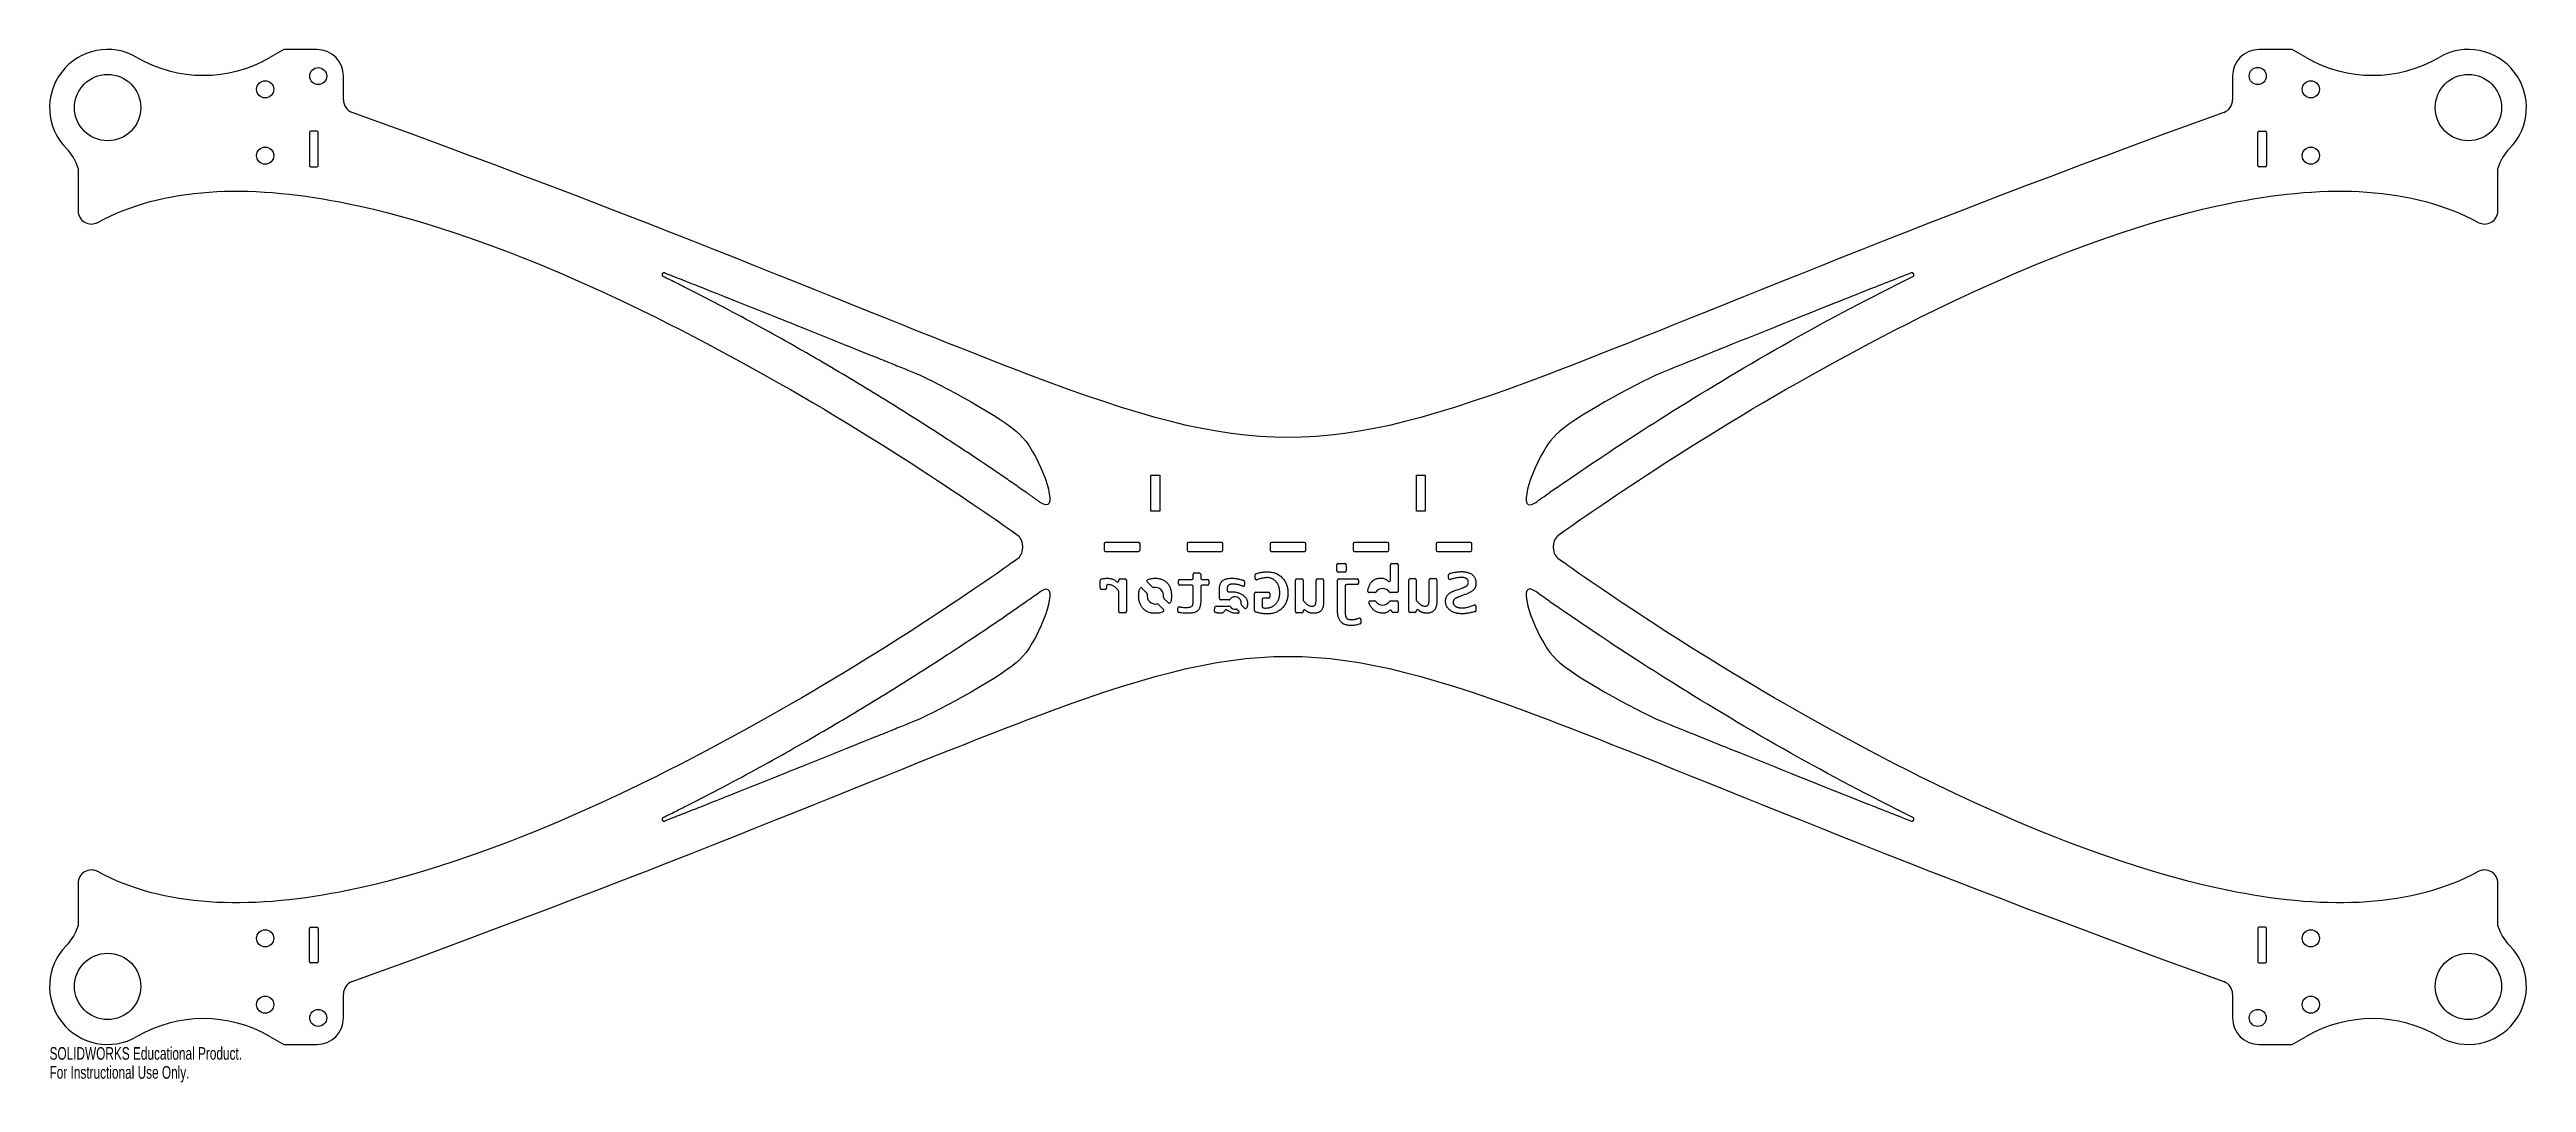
# Model space of a CAD drawing. Header units: inches. Extents: x -17 to 20.3, y -8.1 to 7.5.
import ezdxf

# ---------------------------------------------------------------- set-up
doc = ezdxf.new("R2010")
doc.units = ezdxf.units.IN
doc.header["$MEASUREMENT"] = 0
doc.styles.add('SLDTEXTSTYLE0', font='TXT', dxfattribs={"width": 0.7})

msp = doc.modelspace()

# ---------------------------------------------------------------- linework, layer by layer
at = {"color": 7, "linetype": 'Continuous', "lineweight": 25}
for p, q in [((-13.491, 7.5), (-13.701, 7.379)), ((-12.991, 7.5), (-13.491, 7.5)), ((16.776, 7.5), (16.276, 7.5)), ((16.986, 7.379), (16.776, 7.5)), ((-12.591, 6.74), (-12.591, 7.1)), ((15.876, 7.1), (15.876, 6.74)), ((-13.103, 6.25), (-13.103, 5.75)), ((-12.991, 6.27), (-13.083, 6.27)), ((-12.971, 5.75), (-12.971, 6.25)), ((16.256, 5.75), (16.256, 6.25)), ((16.276, 6.27), (16.368, 6.27)), ((16.388, 6.25), (16.388, 5.75)), ((-16.591, 5.71), (-16.591, 5.069)), ((-13.083, 5.73), (-12.991, 5.73)), ((16.368, 5.73), (16.276, 5.73)), ((19.876, 5.069), (19.876, 5.71)), ((-12.645, 5.202), (-12.536, 5.18)), ((15.821, 5.18), (15.93, 5.202)), ((-2.303, 2.612), (-2.412, 2.654)), ((5.697, 2.654), (5.588, 2.612)), ((-2.412, 1.709), (-2.303, 1.589)), ((5.588, 1.589), (5.697, 1.709)), ((-2.303, 0.822), (-2.412, 0.898)), ((-0.423, 0.542), (-0.423, 1.083)), ((-0.423, 1.083), (-0.291, 1.083)), ((-0.291, 1.083), (-0.291, 0.542)), ((3.577, 1.083), (3.709, 1.083)), ((3.577, 0.542), (3.577, 1.083)), ((3.709, 1.083), (3.709, 0.542)), ((5.697, 0.898), (5.588, 0.822)), ((-0.291, 0.542), (-0.423, 0.542)), ((3.709, 0.542), (3.577, 0.542)), ((-2.357, 0.022), (-2.357, -0.022)), ((-1.127, 0.046), (-1.127, -0.046)), ((-0.607, 0.066), (-1.107, 0.066)), ((-0.587, -0.046), (-0.587, 0.046)), ((0.123, 0.046), (0.123, -0.046)), ((0.643, 0.066), (0.143, 0.066)), ((0.663, -0.046), (0.663, 0.046)), ((1.373, 0.046), (1.373, -0.046)), ((1.893, 0.066), (1.393, 0.066)), ((1.913, -0.046), (1.913, 0.046)), ((2.623, 0.046), (2.623, -0.046)), ((3.143, 0.066), (2.643, 0.066)), ((3.163, -0.046), (3.163, 0.046)), ((3.873, 0.046), (3.873, -0.046)), ((4.393, 0.066), (3.893, 0.066)), ((4.413, -0.046), (4.413, 0.046)), ((5.643, -0.022), (5.643, 0.022)), ((-1.107, -0.066), (-0.607, -0.066)), ((0.143, -0.066), (0.643, -0.066)), ((1.393, -0.066), (1.893, -0.066)), ((2.38, -0.361), (2.38, -0.269)), ((2.4, -0.249), (2.501, -0.249)), ((2.521, -0.269), (2.521, -0.361)), ((2.643, -0.066), (3.143, -0.066)), ((3.187, -0.502), (3.187, -0.268)), ((3.207, -0.248), (3.282, -0.248)), ((3.302, -0.268), (3.302, -0.667)), ((3.893, -0.066), (4.393, -0.066)), ((-1.19, -0.619), (-1.19, -0.502)), ((-1.113, -0.639), (-1.17, -0.639)), ((-1.093, -0.588), (-1.093, -0.619)), ((-0.908, -0.509), (-0.908, -0.5)), ((-0.908, -0.972), (-0.908, -0.671)), ((-0.888, -0.48), (-0.813, -0.48)), ((-0.793, -0.5), (-0.793, -0.972)), ((-0.559, -0.621), (-0.485, -0.695)), ((-0.397, -0.607), (-0.478, -0.525)), ((-0.008, -0.557), (-0.008, -0.509)), ((0.012, -0.489), (0.193, -0.489)), ((0.193, -0.577), (0.012, -0.577)), ((0.213, -0.469), (0.213, -0.412)), ((0.213, -0.816), (0.213, -0.597)), ((0.233, -0.392), (0.307, -0.392)), ((0.327, -0.412), (0.327, -0.469)), ((0.327, -0.597), (0.327, -0.805)), ((0.347, -0.489), (0.431, -0.489)), ((0.431, -0.577), (0.347, -0.577)), ((0.451, -0.509), (0.451, -0.557)), ((0.61, -0.777), (0.61, -0.643)), ((0.724, -0.642), (0.724, -0.654)), ((0.744, -0.674), (0.772, -0.674)), ((0.989, -0.524), (0.989, -0.573)), ((1.139, -0.96), (1.139, -0.703)), ((1.148, -0.475), (1.148, -0.421)), ((1.159, -0.683), (1.349, -0.683)), ((1.369, -0.703), (1.369, -0.751)), ((1.757, -0.972), (1.757, -0.5)), ((1.777, -0.48), (1.852, -0.48)), ((1.872, -0.5), (1.872, -0.798)), ((2.066, -0.798), (2.066, -0.5)), ((2.086, -0.48), (2.16, -0.48)), ((2.18, -0.5), (2.18, -0.825)), ((2.389, -0.953), (2.389, -0.498)), ((2.501, -0.381), (2.4, -0.381)), ((2.409, -0.478), (2.686, -0.478)), ((2.504, -0.586), (2.504, -0.969)), ((2.686, -0.566), (2.524, -0.566)), ((2.706, -0.498), (2.706, -0.546)), ((2.95, -0.688), (2.866, -0.688)), ((3.282, -0.688), (3.188, -0.688)), ((3.461, -0.969), (3.461, -0.497)), ((3.481, -0.477), (3.555, -0.477)), ((3.575, -0.497), (3.575, -0.796)), ((3.769, -0.795), (3.769, -0.497)), ((3.789, -0.477), (3.864, -0.477)), ((3.884, -0.497), (3.884, -0.823)), ((4.061, -0.471), (4.061, -0.42)), ((4.155, -0.658), (4.209, -0.639)), ((4.209, -0.639), (4.266, -0.619)), ((4.308, -0.718), (4.247, -0.74)), ((-2.412, -0.898), (-2.303, -0.822)), ((-0.813, -0.992), (-0.888, -0.992)), ((-0.316, -0.864), (-0.236, -0.944)), ((-0.16, -0.843), (-0.228, -0.776)), ((-0.017, -0.968), (-0.017, -0.923)), ((0.533, -0.963), (0.54, -0.908)), ((0.56, -0.891), (0.753, -0.891)), ((0.753, -0.797), (0.63, -0.797)), ((0.877, -0.942), (0.9, -0.965)), ((0.988, -0.921), (0.943, -0.876)), ((1.254, -0.791), (1.254, -0.899)), ((1.349, -0.771), (1.274, -0.771)), ((1.852, -0.992), (1.777, -0.992)), ((1.872, -0.966), (1.872, -0.972)), ((2.742, -1.092), (2.742, -1.142)), ((2.881, -0.812), (2.95, -0.812)), ((3.188, -0.812), (3.282, -0.812)), ((3.208, -0.974), (3.206, -0.967)), ((3.282, -0.989), (3.228, -0.989)), ((3.302, -0.833), (3.302, -0.969)), ((3.555, -0.989), (3.481, -0.989)), ((3.575, -0.964), (3.575, -0.969)), ((4.475, -0.894), (4.475, -0.956)), ((5.588, -0.822), (5.697, -0.898)), ((-2.303, -1.589), (-2.412, -1.709)), ((5.697, -1.709), (5.588, -1.589)), ((-2.412, -2.654), (-2.303, -2.612)), ((5.588, -2.612), (5.697, -2.654)), ((-16.591, -5.069), (-16.591, -5.71)), ((-12.536, -5.18), (-12.645, -5.202)), ((15.93, -5.202), (15.821, -5.18)), ((19.876, -5.71), (19.876, -5.069)), ((-13.103, -6.25), (-13.103, -5.75)), ((-13.083, -5.73), (-12.991, -5.73)), ((-12.971, -5.75), (-12.971, -6.25)), ((16.256, -5.75), (16.256, -6.25)), ((16.368, -5.73), (16.276, -5.73)), ((16.388, -6.25), (16.388, -5.75)), ((-12.991, -6.27), (-13.083, -6.27)), ((16.276, -6.27), (16.368, -6.27)), ((-12.591, -7.1), (-12.591, -6.74)), ((15.876, -6.74), (15.876, -7.1)), ((-13.701, -7.379), (-13.491, -7.5)), ((16.776, -7.5), (16.986, -7.379)), ((-13.491, -7.5), (-12.991, -7.5)), ((16.276, -7.5), (16.776, -7.5))]:
    msp.add_line(p, q, dxfattribs=at)
for centre, radius in [((-16.145, 6.625), 0.5), ((-12.971, 7.1), 0.128), ((16.256, 7.1), 0.129), ((19.43, 6.625), 0.5), ((-13.771, 6.9), 0.129), ((17.056, 6.9), 0.129), ((-13.771, 5.9), 0.129), ((17.056, 5.9), 0.129), ((-13.771, -5.9), 0.129), ((17.056, -5.9), 0.129), ((-16.145, -6.625), 0.5), ((19.43, -6.625), 0.5), ((-13.771, -6.9), 0.129), ((-12.971, -7.1), 0.128), ((16.256, -7.1), 0.129), ((17.056, -6.9), 0.129)]:
    msp.add_circle(centre, radius, dxfattribs=at)
for centre, radius, start, end in [((-16.145, 6.625), 0.875, 59.8391, 224.7875), ((-12.991, 7.1), 0.4, 0, 90), ((16.276, 7.1), 0.4, 90, 180), ((19.43, 6.625), 0.875, 315.2125, 120.1609), ((-14.701, 9.111), 2, 239.8391, 300), ((17.986, 9.111), 2, 240, 300.1609), ((-12.391, 6.74), 0.2, 180, 250.0621), ((15.676, 6.74), 0.2, 289.9379, 0), ((-17.263, 5.515), 0.7, 16.1553, 44.7875), ((-13.083, 6.25), 0.02, 90, 180), ((-12.991, 6.25), 0.02, 0, 90), ((16.276, 6.25), 0.02, 90, 180), ((16.368, 6.25), 0.02, 0, 90), ((20.548, 5.515), 0.7, 135.2125, 163.8447), ((-13.083, 5.75), 0.02, 180, 270), ((-12.991, 5.75), 0.02, 270, 0), ((16.276, 5.75), 0.02, 180, 270), ((16.368, 5.75), 0.02, 270, 360), ((-16.391, 5.069), 0.2, 180, 298.6607), ((19.676, 5.069), 0.2, 241.3393, 360), ((-7.76, 4.104), 0.03, 68.5623, 243.9142), ((11.045, 4.104), 0.03, 296.085, 111.438), ((-2.557, 0.022), 0.2, 0, 54.4472), ((-1.107, 0.046), 0.02, 90, 180), ((-0.607, 0.046), 0.02, 0, 90), ((0.143, 0.046), 0.02, 90, 180), ((0.643, 0.046), 0.02, 0, 90), ((1.393, 0.046), 0.02, 90, 180), ((1.893, 0.046), 0.02, 0, 90), ((2.643, 0.046), 0.02, 90, 180), ((3.143, 0.046), 0.02, 0, 90), ((3.893, 0.046), 0.02, 90, 180), ((4.393, 0.046), 0.02, 0, 90), ((5.843, 0.022), 0.2, 125.5528, 180), ((-2.557, -0.022), 0.2, 305.5528, 0), ((-1.107, -0.046), 0.02, 180, 270), ((-0.607, -0.046), 0.02, 270, 0), ((0.143, -0.046), 0.02, 180, 270), ((0.643, -0.046), 0.02, 270, 0), ((1.393, -0.046), 0.02, 180, 270), ((1.893, -0.046), 0.02, 270, 0), ((2.4, -0.269), 0.02, 90, 180), ((2.4, -0.361), 0.02, 180, 270), ((2.501, -0.269), 0.02, 0, 90), ((2.501, -0.361), 0.02, 270, 0), ((2.643, -0.046), 0.02, 180, 270), ((3.143, -0.046), 0.02, 270, 0), ((3.207, -0.268), 0.02, 90, 180), ((3.282, -0.268), 0.02, 0, 90), ((3.893, -0.046), 0.02, 180, 270), ((4.393, -0.046), 0.02, 270, 0), ((5.843, -0.022), 0.2, 180, 234.4472), ((-1.17, -0.502), 0.02, 101.1246, 180), ((-1.17, -0.619), 0.02, 180, 270), ((-1.113, -0.619), 0.02, 270, 0), ((-1.073, -0.588), 0.02, 92.9694, 180), ((-0.928, -0.509), 0.02, 223.4338, 360), ((-0.928, -0.671), 0.02, 0, 38.0944), ((-0.888, -0.5), 0.02, 90, 180), ((-0.813, -0.5), 0.02, 0, 90), ((-0.573, -0.636), 0.02, 45, 161.2174), ((-0.499, -0.709), 0.02, 349.6781, 45), ((-0.464, -0.511), 0.02, 114.0442, 225), ((-0.356, -0.735), 0.125, 169.6781, 280.3219), ((-0.382, -0.593), 0.02, 225, 280.3219), ((-0.356, -0.735), 0.125, 349.6781, 100.3219), ((0.012, -0.509), 0.02, 90, 180), ((0.012, -0.557), 0.02, 180, 270), ((0.193, -0.469), 0.02, 270, 0), ((0.193, -0.597), 0.02, 0, 90), ((0.233, -0.412), 0.02, 90, 180), ((0.307, -0.412), 0.02, 360, 90), ((0.347, -0.469), 0.02, 180, 270), ((0.347, -0.597), 0.02, 90, 180), ((0.431, -0.509), 0.02, 0, 90), ((0.431, -0.557), 0.02, 270, 360), ((0.744, -0.654), 0.02, 180, 270), ((0.969, -0.573), 0.02, 248.5334, 360), ((0.969, -0.524), 0.02, 0, 70.5689), ((1.159, -0.703), 0.02, 90, 180), ((1.168, -0.421), 0.02, 106.6158, 180), ((1.168, -0.475), 0.02, 180, 289.4126), ((1.349, -0.703), 0.02, 360, 90), ((1.777, -0.5), 0.02, 90, 180), ((1.852, -0.5), 0.02, 0, 90), ((2.086, -0.5), 0.02, 90, 180), ((2.16, -0.5), 0.02, 360, 90), ((2.409, -0.498), 0.02, 90, 180), ((2.524, -0.586), 0.02, 90, 180), ((2.686, -0.498), 0.02, 0, 90), ((2.686, -0.546), 0.02, 270, 360), ((2.866, -0.667), 0.02, 172.8396, 270), ((2.95, -0.667), 0.02, 270, 325.3219), ((3.069, -0.75), 0.125, 34.6781, 145.3219), ((3.167, -0.502), 0.02, 221.7546, 360), ((3.188, -0.667), 0.02, 214.6781, 270), ((3.282, -0.667), 0.02, 270, 0), ((3.481, -0.497), 0.02, 90, 180), ((3.555, -0.497), 0.02, 0, 90), ((3.789, -0.497), 0.02, 90, 180), ((3.864, -0.497), 0.02, 0, 90), ((4.081, -0.42), 0.02, 105.4024, 180), ((4.081, -0.471), 0.02, 180, 286.8331), ((-0.888, -0.972), 0.02, 180, 270), ((-0.813, -0.972), 0.02, 270, 0), ((-0.33, -0.878), 0.02, 45, 100.3219), ((-0.25, -0.958), 0.02, 295.5859, 45), ((-0.214, -0.761), 0.02, 169.6781, 225), ((-0.146, -0.829), 0.02, 225, 343.9098), ((0.003, -0.923), 0.02, 81.1224, 180), ((0.003, -0.968), 0.02, 180, 260.1656), ((0.552, -0.966), 0.02, 172.1318, 251.72), ((0.56, -0.911), 0.02, 90, 172.1318), ((0.63, -0.777), 0.02, 180, 270), ((0.713, -0.966), 0.02, 51.2517, 152.0126), ((0.753, -0.777), 0.02, 270, 323.991), ((0.753, -0.911), 0.02, 36.009, 90), ((0.845, -0.844), 0.0937, 351.009, 143.991), ((0.845, -0.844), 0.0938, 216.009, 278.991), ((0.863, -0.957), 0.02, 45, 98.991), ((0.886, -0.98), 0.02, 275.0135, 45), ((0.957, -0.862), 0.02, 171.009, 225), ((1.002, -0.907), 0.02, 225, 334.3497), ((1.159, -0.96), 0.02, 180, 252.5135), ((1.274, -0.791), 0.02, 90, 180), ((1.274, -0.899), 0.02, 180, 263.2349), ((1.349, -0.751), 0.02, 270, 0), ((1.777, -0.972), 0.02, 180, 270), ((1.852, -0.972), 0.02, 270, 0), ((1.892, -0.798), 0.02, 180, 219.0089), ((1.892, -0.966), 0.02, 42.6953, 180), ((2.722, -1.092), 0.02, 360, 108.3129), ((2.881, -0.833), 0.02, 90, 198.865), ((2.95, -0.833), 0.02, 34.6781, 90), ((3.069, -0.75), 0.125, 214.6781, 325.3219), ((3.188, -0.833), 0.02, 90, 145.3219), ((3.187, -0.972), 0.02, 14.6678, 135.094), ((3.228, -0.969), 0.02, 194.6678, 270), ((3.282, -0.833), 0.02, 360, 90), ((3.282, -0.969), 0.02, 270, 0), ((3.481, -0.969), 0.02, 180, 270), ((3.555, -0.969), 0.02, 270, 0), ((3.595, -0.796), 0.02, 180, 219.0089), ((3.595, -0.964), 0.02, 42.6953, 180), ((4.455, -0.894), 0.02, 0, 110.875), ((4.455, -0.956), 0.02, 285.3184, 0), ((2.722, -1.142), 0.02, 287.4184, 360), ((-7.76, -4.104), 0.03, 116.0858, 291.4377), ((11.045, -4.104), 0.03, 248.562, 63.915), ((-16.391, -5.069), 0.2, 61.3393, 180), ((19.676, -5.069), 0.2, 0, 118.6607), ((-17.263, -5.515), 0.7, 315.2125, 343.8447), ((-13.083, -5.75), 0.02, 90, 180), ((-12.991, -5.75), 0.02, 360, 90), ((16.276, -5.75), 0.02, 90, 180), ((16.368, -5.75), 0.02, 0, 90), ((20.548, -5.515), 0.7, 196.1553, 224.7875), ((-16.145, -6.625), 0.875, 135.2125, 300.1609), ((-13.083, -6.25), 0.02, 180, 270), ((-12.991, -6.25), 0.02, 270, 0), ((16.276, -6.25), 0.02, 180, 270), ((16.368, -6.25), 0.02, 270, 0), ((19.43, -6.625), 0.875, 239.8391, 44.7875), ((-12.391, -6.74), 0.2, 109.9379, 180), ((15.676, -6.74), 0.2, 0, 70.0621), ((-14.701, -9.111), 2, 60, 120.1609), ((-12.991, -7.1), 0.4, 270, 360), ((16.276, -7.1), 0.4, 180, 270), ((17.986, -9.111), 2, 59.8391, 120)]:
    msp.add_arc(centre, radius, start, end, dxfattribs=at)
for points in [[(-2.412, 2.654), (-4.531, 3.463), (-7.526, 4.763), (-12.459, 6.552)], [(15.744, 6.552), (10.811, 4.763), (7.816, 3.463), (5.697, 2.654)], [(-16.295, 4.893), (-15.305, 5.434), (-14.027, 5.469), (-12.645, 5.202)], [(15.93, 5.202), (17.312, 5.469), (18.59, 5.434), (19.58, 4.893)], [(-12.536, 5.18), (-8.331, 4.324), (-3.227, 0.747), (-2.441, 0.185)], [(5.726, 0.185), (6.512, 0.747), (11.616, 4.324), (15.821, 5.18)], [(5.588, 2.612), (2.208, 1.329), (1.077, 1.329), (-2.303, 2.612)], [(5.377, 0.673), (5.43, 0.711), (5.5, 0.761), (5.588, 0.822)], [(-2.441, -0.185), (-3.227, -0.747), (-8.331, -4.324), (-12.536, -5.18)], [(15.821, -5.18), (11.616, -4.324), (6.512, -0.747), (5.726, -0.185)], [(-1.065, -0.568), (-1.068, -0.568), (-1.071, -0.568), (-1.074, -0.568)], [(5.588, -0.822), (5.5, -0.761), (5.43, -0.711), (5.377, -0.673)], [(-2.303, -2.612), (1.077, -1.329), (2.208, -1.329), (5.588, -2.612)], [(-12.459, -6.552), (-7.526, -4.763), (-4.531, -3.463), (-2.412, -2.654)], [(5.697, -2.654), (7.816, -3.463), (10.811, -4.763), (15.744, -6.552)], [(-12.645, -5.202), (-14.027, -5.469), (-15.305, -5.434), (-16.295, -4.893)], [(19.58, -4.893), (18.59, -5.434), (17.312, -5.469), (15.93, -5.202)]]:
    msp.add_open_spline(points, degree=3, dxfattribs=at)
for points, knots in [([(-7.749, 4.132), (-7.667, 4.1), (-7.503, 4.035), (-7.149, 3.896), (-6.675, 3.707), (-6.129, 3.489), (-5.573, 3.266), (-5.055, 3.058), (-4.608, 2.877), (-4.288, 2.749), (-4.133, 2.686), (-4.06, 2.657)], [0, 0, 0, 0, 0.06622, 0.133023, 0.28719, 0.451884, 0.576527, 0.739969, 0.873319, 0.94108, 1, 1, 1, 1]), ([(11.034, 4.132), (10.789, 4.036), (10.55, 3.942), (9.548, 3.544), (8.852, 3.264), (7.914, 2.886), (7.623, 2.769), (7.345, 2.657)], [0.1062373, 0.1062373, 0.1062373, 0.1062373, 0.125, 0.125, 0.1875, 0.1875, 0.217556, 0.217556, 0.217556, 0.217556]), ([(-2.412, 0.898), (-2.444, 0.921), (-2.509, 0.966), (-2.606, 1.033), (-2.705, 1.101), (-2.806, 1.169), (-2.982, 1.288), (-3.237, 1.458), (-3.591, 1.689), (-3.969, 1.932), (-4.391, 2.196), (-4.832, 2.466), (-5.31, 2.75), (-5.803, 3.035), (-6.327, 3.327), (-6.861, 3.615), (-7.288, 3.835), (-7.591, 3.988), (-7.712, 4.047), (-7.773, 4.077)], [0, 0, 0, 0, 0.018777, 0.037787, 0.057028, 0.076502, 0.096207, 0.159473, 0.223464, 0.299689, 0.375865, 0.462603, 0.548462, 0.643256, 0.736401, 0.836905, 0.934956, 0.967634, 1, 1, 1, 1]), ([(5.697, 0.898), (5.817, 0.982), (5.959, 1.08), (6.476, 1.43), (6.927, 1.727), (7.975, 2.384), (8.572, 2.743), (9.798, 3.433), (10.416, 3.763), (11.058, 4.077)], [0.0672626, 0.0672626, 0.0672626, 0.0672626, 0.125, 0.125, 0.25, 0.25, 0.375, 0.375, 0.4870215, 0.4870215, 0.4870215, 0.4870215]), ([(-4.06, 2.657), (-3.705, 2.515), (-2.75, 2.006), (-2.425, 1.72), (-2.412, 1.709)], [0, 0, 0, 0, 0.3431685, 0.3584877, 0.3584877, 0.3584877, 0.3584877]), ([(7.345, 2.657), (6.99, 2.515), (6.035, 2.006), (5.71, 1.72), (5.697, 1.709)], [0, 0, 0, 0, 0.3431685, 0.3584877, 0.3584877, 0.3584877, 0.3584877]), ([(-2.303, 1.589), (-2.287, 1.568), (-2.007, 1.155), (-1.801, 0.465), (-2.092, 0.673)], [0.4134778, 0.4134778, 0.4134778, 0.4134778, 0.4431685, 1, 1, 1, 1]), ([(5.588, 1.589), (5.572, 1.568), (5.292, 1.155), (5.086, 0.465), (5.377, 0.673)], [0.4134778, 0.4134778, 0.4134778, 0.4134778, 0.4431685, 1, 1, 1, 1]), ([(-2.092, 0.673), (-2.115, 0.689), (-2.161, 0.722), (-2.231, 0.772), (-2.279, 0.805), (-2.303, 0.822)], [0, 0, 0, 0, 0.3241678, 0.6575002, 1, 1, 1, 1]), ([(4.075, -0.401), (4.08, -0.399), (4.093, -0.396), (4.116, -0.39), (4.142, -0.384), (4.167, -0.38), (4.191, -0.376), (4.215, -0.373), (4.237, -0.372), (4.252, -0.372), (4.259, -0.371)], [0, 0, 0, 0, 0.0690721, 0.2079586, 0.3417554, 0.4690995, 0.5908187, 0.7071704, 0.8182598, 0.9243401, 0.9243401, 0.9243401, 0.9243401]), ([(4.259, -0.371), (4.267, -0.372), (4.283, -0.372), (4.306, -0.374), (4.328, -0.378), (4.349, -0.382), (4.368, -0.389), (4.386, -0.397), (4.403, -0.406), (4.418, -0.417), (4.432, -0.429), (4.443, -0.443), (4.453, -0.457), (4.461, -0.473), (4.468, -0.49), (4.472, -0.508), (4.475, -0.527), (4.475, -0.54), (4.475, -0.547)], [0, 0, 0, 0, 0.078224, 0.152379, 0.223189, 0.29015, 0.354247, 0.416033, 0.476284, 0.534834, 0.592371, 0.648094, 0.703349, 0.759035, 0.815839, 0.874428, 0.935713, 1, 1, 1, 1]), ([(-2.092, -0.673), (-1.801, -0.465), (-2.007, -1.155), (-2.287, -1.568), (-2.303, -1.589)], [0, 0, 0, 0, 0.5568315, 0.5865222, 0.5865222, 0.5865222, 0.5865222]), ([(-2.303, -0.822), (-2.267, -0.797), (-2.197, -0.748), (-2.127, -0.698), (-2.092, -0.673)], [0, 0, 0, 0, 0.510291, 1, 1, 1, 1]), ([(-1.174, -0.482), (-1.169, -0.481), (-1.153, -0.478), (-1.129, -0.474), (-1.103, -0.472), (-1.086, -0.471), (-1.078, -0.471)], [0, 0, 0, 0, 0.1475858, 0.411768, 0.6469985, 0.8544389, 0.8544389, 0.8544389, 0.8544389]), ([(-1.078, -0.471), (-1.068, -0.471), (-1.049, -0.472), (-1.022, -0.477), (-0.997, -0.485), (-0.974, -0.496), (-0.956, -0.509), (-0.946, -0.519), (-0.942, -0.523)], [0.2955119, 0.2955119, 0.2955119, 0.2955119, 0.4346173, 0.5644735, 0.68741, 0.806123, 0.9232177, 1, 1, 1, 1]), ([(-0.912, -0.659), (-0.914, -0.656), (-0.919, -0.65), (-0.928, -0.64), (-0.938, -0.629), (-0.947, -0.619), (-0.957, -0.61), (-0.966, -0.602), (-0.975, -0.595), (-0.987, -0.587), (-1.002, -0.58), (-1.022, -0.573), (-1.043, -0.569), (-1.058, -0.568), (-1.065, -0.568)], [0, 0, 0, 0, 0.0498215, 0.1308319, 0.2070272, 0.2790634, 0.3465445, 0.4096473, 0.4686147, 0.5235287, 0.6303594, 0.7381181, 0.8482854, 0.9640022, 0.9640022, 0.9640022, 0.9640022]), ([(-0.608, -0.735), (-0.608, -0.726), (-0.607, -0.707), (-0.604, -0.679), (-0.599, -0.653), (-0.594, -0.637), (-0.592, -0.629)], [0.738694, 0.738694, 0.738694, 0.738694, 0.809486, 0.877006, 0.9416082, 1, 1, 1, 1]), ([(-0.356, -1), (-0.366, -1), (-0.385, -1), (-0.413, -0.996), (-0.438, -0.991), (-0.463, -0.983), (-0.485, -0.973), (-0.506, -0.96), (-0.525, -0.945), (-0.542, -0.928), (-0.558, -0.91), (-0.571, -0.889), (-0.583, -0.867), (-0.592, -0.844), (-0.599, -0.819), (-0.604, -0.792), (-0.607, -0.764), (-0.608, -0.745), (-0.608, -0.735)], [0, 0, 0, 0, 0.070357, 0.137187, 0.200651, 0.261977, 0.321322, 0.379609, 0.437327, 0.495999, 0.554704, 0.613667, 0.672981, 0.73399, 0.79642, 0.861246, 0.928989, 1, 1, 1, 1]), ([(-0.472, -0.493), (-0.469, -0.492), (-0.458, -0.487), (-0.438, -0.481), (-0.412, -0.475), (-0.385, -0.471), (-0.366, -0.471), (-0.356, -0.471)], [0, 0, 0, 0, 0.0248273, 0.085935, 0.1498273, 0.216433, 0.2869033, 0.2869033, 0.2869033, 0.2869033]), ([(-0.356, -0.471), (-0.347, -0.471), (-0.329, -0.472), (-0.303, -0.475), (-0.279, -0.48), (-0.256, -0.488), (-0.234, -0.498), (-0.214, -0.511), (-0.195, -0.525), (-0.178, -0.542), (-0.163, -0.56), (-0.15, -0.58), (-0.139, -0.602), (-0.13, -0.626), (-0.122, -0.651), (-0.117, -0.678), (-0.114, -0.706), (-0.114, -0.725), (-0.114, -0.735)], [0, 0, 0, 0, 0.06761, 0.131948, 0.19355, 0.253453, 0.311471, 0.369228, 0.427078, 0.485651, 0.544504, 0.603822, 0.664096, 0.726003, 0.789933, 0.856644, 0.926635, 1, 1, 1, 1]), ([(-0.114, -0.735), (-0.114, -0.745), (-0.114, -0.765), (-0.117, -0.793), (-0.122, -0.816), (-0.125, -0.83), (-0.127, -0.835)], [0.7527948, 0.7527948, 0.7527948, 0.7527948, 0.8263616, 0.8965599, 0.96348, 1, 1, 1, 1]), ([(0.61, -0.643), (0.61, -0.635), (0.61, -0.621), (0.612, -0.601), (0.615, -0.582), (0.62, -0.565), (0.626, -0.549), (0.634, -0.535), (0.642, -0.522), (0.653, -0.511), (0.665, -0.502), (0.679, -0.493), (0.694, -0.486), (0.712, -0.481), (0.731, -0.476), (0.753, -0.473), (0.776, -0.471), (0.792, -0.471), (0.8, -0.471)], [0, 0, 0, 0, 0.073615, 0.141994, 0.205901, 0.265401, 0.321687, 0.375095, 0.426313, 0.476404, 0.527068, 0.580638, 0.63782, 0.699721, 0.766178, 0.838233, 0.916209, 1, 1, 1, 1]), ([(0.817, -0.559), (0.813, -0.559), (0.805, -0.559), (0.794, -0.56), (0.783, -0.562), (0.774, -0.564), (0.765, -0.566), (0.758, -0.569), (0.751, -0.573), (0.745, -0.578), (0.74, -0.583), (0.736, -0.589), (0.732, -0.596), (0.73, -0.604), (0.727, -0.612), (0.726, -0.621), (0.725, -0.632), (0.725, -0.639), (0.724, -0.642)], [0, 0, 0, 0, 0.084356, 0.162266, 0.234096, 0.301006, 0.361548, 0.418039, 0.470696, 0.51998, 0.568897, 0.619128, 0.672531, 0.728318, 0.789236, 0.853735, 0.924169, 1, 1, 1, 1]), ([(0.772, -0.674), (0.782, -0.674), (0.8, -0.674), (0.827, -0.677), (0.853, -0.68), (0.877, -0.686), (0.9, -0.693), (0.922, -0.701), (0.942, -0.711), (0.961, -0.723), (0.978, -0.736), (0.993, -0.749), (1.005, -0.764), (1.015, -0.78), (1.024, -0.797), (1.029, -0.815), (1.033, -0.834), (1.033, -0.848), (1.033, -0.854)], [0, 0, 0, 0, 0.080183, 0.156695, 0.229877, 0.300015, 0.36758, 0.432751, 0.496609, 0.558802, 0.618797, 0.675778, 0.730726, 0.783723, 0.83628, 0.889316, 0.943499, 1, 1, 1, 1]), ([(0.8, -0.471), (0.807, -0.471), (0.822, -0.471), (0.844, -0.473), (0.867, -0.476), (0.891, -0.48), (0.914, -0.486), (0.939, -0.493), (0.959, -0.499), (0.972, -0.503), (0.976, -0.505)], [0.0730894, 0.0730894, 0.0730894, 0.0730894, 0.1847603, 0.3003205, 0.4186818, 0.5415534, 0.6676518, 0.7980531, 0.9336622, 1, 1, 1, 1]), ([(0.962, -0.592), (0.955, -0.589), (0.941, -0.584), (0.919, -0.576), (0.897, -0.57), (0.876, -0.565), (0.856, -0.562), (0.836, -0.56), (0.823, -0.559), (0.817, -0.559)], [0, 0, 0, 0, 0.1232511, 0.2573795, 0.3855563, 0.5056731, 0.620665, 0.7300156, 0.8341969, 0.8341969, 0.8341969, 0.8341969]), ([(1.162, -0.402), (1.166, -0.401), (1.177, -0.397), (1.197, -0.392), (1.221, -0.386), (1.244, -0.382), (1.266, -0.378), (1.288, -0.376), (1.309, -0.374), (1.323, -0.374), (1.33, -0.374)], [0, 0, 0, 0, 0.059984, 0.1963056, 0.3274039, 0.4539406, 0.5765203, 0.6948126, 0.8087849, 0.919581, 0.919581, 0.919581, 0.919581]), ([(1.332, -0.462), (1.325, -0.462), (1.312, -0.463), (1.292, -0.465), (1.27, -0.468), (1.248, -0.472), (1.224, -0.478), (1.2, -0.485), (1.183, -0.491), (1.175, -0.494)], [0.1500275, 0.1500275, 0.1500275, 0.1500275, 0.2520804, 0.3603774, 0.4745289, 0.5956809, 0.7234235, 0.8583112, 1, 1, 1, 1]), ([(1.304, -0.921), (1.311, -0.921), (1.326, -0.92), (1.348, -0.917), (1.368, -0.913), (1.388, -0.906), (1.407, -0.897), (1.425, -0.886), (1.442, -0.873), (1.457, -0.858), (1.472, -0.842), (1.484, -0.824), (1.495, -0.805), (1.504, -0.785), (1.51, -0.763), (1.515, -0.741), (1.518, -0.716), (1.518, -0.7), (1.519, -0.692)], [0, 0, 0, 0, 0.063795, 0.125398, 0.185627, 0.244494, 0.303267, 0.362083, 0.421831, 0.483252, 0.545308, 0.606493, 0.667944, 0.729967, 0.793905, 0.859859, 0.928391, 1, 1, 1, 1]), ([(1.642, -0.695), (1.642, -0.706), (1.641, -0.728), (1.637, -0.761), (1.63, -0.792), (1.621, -0.821), (1.609, -0.849), (1.594, -0.875), (1.576, -0.9), (1.556, -0.922), (1.533, -0.943), (1.509, -0.96), (1.483, -0.976), (1.455, -0.988), (1.426, -0.998), (1.395, -1.004), (1.363, -1.008), (1.341, -1.009), (1.329, -1.009)], [0, 0, 0, 0, 0.068626, 0.134095, 0.197554, 0.259198, 0.319613, 0.379561, 0.439956, 0.501036, 0.562301, 0.622249, 0.682096, 0.742371, 0.803838, 0.866697, 0.931926, 1, 1, 1, 1]), ([(1.33, -0.374), (1.341, -0.374), (1.364, -0.375), (1.396, -0.379), (1.427, -0.386), (1.456, -0.395), (1.484, -0.408), (1.509, -0.423), (1.534, -0.442), (1.556, -0.463), (1.576, -0.486), (1.594, -0.511), (1.609, -0.537), (1.621, -0.565), (1.631, -0.595), (1.637, -0.627), (1.641, -0.66), (1.642, -0.683), (1.642, -0.695)], [0, 0, 0, 0, 0.0674503, 0.1323538, 0.1947576, 0.2556616, 0.3153608, 0.3749373, 0.43499, 0.4958626, 0.556814, 0.6171659, 0.6775171, 0.7381321, 0.8005149, 0.8644044, 0.9306335, 1, 1, 1, 1]), ([(1.519, -0.692), (1.518, -0.683), (1.518, -0.667), (1.515, -0.643), (1.511, -0.62), (1.505, -0.598), (1.498, -0.578), (1.488, -0.559), (1.478, -0.541), (1.465, -0.525), (1.451, -0.51), (1.436, -0.498), (1.421, -0.487), (1.404, -0.478), (1.387, -0.471), (1.369, -0.466), (1.351, -0.463), (1.338, -0.462), (1.332, -0.462)], [0, 0, 0, 0, 0.076336, 0.148896, 0.218814, 0.285876, 0.350921, 0.414687, 0.477397, 0.540108, 0.601452, 0.660557, 0.717698, 0.773864, 0.829219, 0.884945, 0.941559, 1, 1, 1, 1]), ([(2.846, -0.665), (2.846, -0.665), (2.847, -0.656), (2.85, -0.639), (2.856, -0.616), (2.863, -0.594), (2.872, -0.574), (2.882, -0.555), (2.894, -0.537), (2.908, -0.521), (2.923, -0.507), (2.94, -0.495), (2.958, -0.485), (2.977, -0.478), (2.998, -0.472), (3.02, -0.469), (3.035, -0.469), (3.043, -0.468)], [0, 0, 0, 0, 0.003678, 0.0728819, 0.1391799, 0.2030709, 0.2648889, 0.3258088, 0.3856762, 0.4441424, 0.5011126, 0.5571778, 0.6134458, 0.6706155, 0.7292926, 0.7908843, 0.855748, 0.855748, 0.855748, 0.855748]), ([(3.043, -0.468), (3.051, -0.469), (3.067, -0.469), (3.09, -0.474), (3.111, -0.482), (3.13, -0.494), (3.143, -0.506), (3.15, -0.513), (3.152, -0.515)], [0.3550476, 0.3550476, 0.3550476, 0.3550476, 0.4841463, 0.6062022, 0.7235153, 0.840047, 0.9580943, 1, 1, 1, 1]), ([(4.017, -0.818), (4.017, -0.814), (4.017, -0.805), (4.019, -0.792), (4.021, -0.779), (4.025, -0.767), (4.03, -0.755), (4.036, -0.743), (4.043, -0.733), (4.051, -0.722), (4.06, -0.712), (4.071, -0.703), (4.082, -0.694), (4.094, -0.686), (4.108, -0.678), (4.123, -0.671), (4.138, -0.664), (4.149, -0.66), (4.155, -0.658)], [0, 0, 0, 0, 0.059946, 0.11848, 0.175317, 0.231766, 0.287382, 0.343402, 0.399786, 0.45752, 0.51617, 0.577421, 0.640355, 0.705798, 0.774391, 0.846365, 0.92168, 1, 1, 1, 1]), ([(4.256, -0.46), (4.249, -0.46), (4.236, -0.46), (4.214, -0.462), (4.192, -0.465), (4.168, -0.469), (4.143, -0.475), (4.117, -0.481), (4.098, -0.487), (4.088, -0.49), (4.086, -0.49)], [0.1353671, 0.1353671, 0.1353671, 0.1353671, 0.2335783, 0.3397365, 0.4527638, 0.5734718, 0.701626, 0.8382851, 0.9827267, 1, 1, 1, 1]), ([(4.247, -0.74), (4.242, -0.742), (4.23, -0.747), (4.215, -0.753), (4.2, -0.759), (4.188, -0.765), (4.177, -0.77), (4.167, -0.775), (4.159, -0.78), (4.151, -0.786), (4.143, -0.794), (4.136, -0.806), (4.132, -0.819), (4.132, -0.828), (4.131, -0.833)], [0, 0, 0, 0, 0.116698, 0.22418, 0.321037, 0.408798, 0.486029, 0.553626, 0.610932, 0.659875, 0.745169, 0.827319, 0.910199, 1, 1, 1, 1]), ([(4.361, -0.531), (4.36, -0.525), (4.36, -0.515), (4.355, -0.5), (4.346, -0.487), (4.334, -0.477), (4.319, -0.469), (4.301, -0.463), (4.279, -0.46), (4.264, -0.46), (4.256, -0.46)], [0, 0, 0, 0, 0.1164987, 0.2228476, 0.3251535, 0.4317783, 0.5474864, 0.6790009, 0.8283291, 1, 1, 1, 1]), ([(4.266, -0.619), (4.27, -0.617), (4.279, -0.614), (4.291, -0.609), (4.302, -0.604), (4.312, -0.6), (4.321, -0.595), (4.328, -0.591), (4.335, -0.586), (4.343, -0.58), (4.35, -0.572), (4.356, -0.56), (4.36, -0.546), (4.36, -0.536), (4.361, -0.531)], [0, 0, 0, 0, 0.099905, 0.193359, 0.278229, 0.356801, 0.428314, 0.492456, 0.549936, 0.600484, 0.694892, 0.789798, 0.890107, 1, 1, 1, 1]), ([(4.475, -0.547), (4.475, -0.552), (4.475, -0.562), (4.473, -0.577), (4.47, -0.59), (4.466, -0.603), (4.461, -0.616), (4.455, -0.627), (4.447, -0.637), (4.438, -0.647), (4.428, -0.657), (4.416, -0.666), (4.402, -0.675), (4.387, -0.684), (4.369, -0.693), (4.351, -0.702), (4.33, -0.71), (4.316, -0.716), (4.308, -0.718)], [0, 0, 0, 0, 0.059151, 0.115496, 0.169392, 0.221939, 0.272777, 0.323111, 0.373071, 0.423622, 0.476783, 0.535262, 0.598627, 0.667129, 0.741442, 0.82197, 0.908122, 1, 1, 1, 1]), ([(5.377, -0.673), (5.086, -0.465), (5.292, -1.155), (5.572, -1.568), (5.588, -1.589)], [0, 0, 0, 0, 0.5568315, 0.5865222, 0.5865222, 0.5865222, 0.5865222]), ([(-7.773, -4.077), (-7.743, -4.062), (-7.682, -4.033), (-7.592, -3.988), (-7.501, -3.942), (-7.258, -3.82), (-6.861, -3.615), (-6.327, -3.327), (-5.803, -3.035), (-5.31, -2.75), (-4.832, -2.466), (-4.391, -2.196), (-3.969, -1.932), (-3.591, -1.689), (-3.237, -1.458), (-2.96, -1.273), (-2.739, -1.124), (-2.574, -1.011), (-2.466, -0.936), (-2.412, -0.898)], [0, 0, 0, 0, 0.016144, 0.032367, 0.048666, 0.065044, 0.163092, 0.263599, 0.356741, 0.451539, 0.537394, 0.624135, 0.700308, 0.776537, 0.840524, 0.903793, 0.936503, 0.968572, 1, 1, 1, 1]), ([(-0.241, -0.977), (-0.246, -0.979), (-0.258, -0.984), (-0.278, -0.991), (-0.303, -0.996), (-0.329, -1), (-0.347, -1), (-0.356, -1)], [0, 0, 0, 0, 0.037172, 0.0969638, 0.1587817, 0.223337, 0.2911595, 0.2911595, 0.2911595, 0.2911595]), ([(0.131, -1), (0.119, -1), (0.096, -1), (0.061, -0.997), (0.028, -0.993), (0.008, -0.989), (0, -0.988)], [0.1135983, 0.1135983, 0.1135983, 0.1135983, 0.3397089, 0.581398, 0.8391259, 1, 1, 1, 1]), ([(0.006, -0.903), (0.011, -0.904), (0.026, -0.906), (0.052, -0.909), (0.083, -0.912), (0.103, -0.912), (0.112, -0.912)], [0, 0, 0, 0, 0.098407, 0.3575072, 0.5973766, 0.8196469, 0.8196469, 0.8196469, 0.8196469]), ([(0.112, -0.912), (0.12, -0.912), (0.136, -0.912), (0.158, -0.908), (0.177, -0.903), (0.188, -0.896), (0.193, -0.894)], [0, 0, 0, 0, 0.294209, 0.555513, 0.78923, 1, 1, 1, 1]), ([(0.327, -0.805), (0.327, -0.814), (0.327, -0.831), (0.325, -0.856), (0.322, -0.878), (0.317, -0.899), (0.311, -0.917), (0.304, -0.933), (0.296, -0.947), (0.286, -0.959), (0.274, -0.969), (0.26, -0.978), (0.244, -0.985), (0.225, -0.991), (0.205, -0.995), (0.182, -0.998), (0.157, -1), (0.14, -1), (0.131, -1)], [0, 0, 0, 0, 0.082479, 0.158429, 0.228154, 0.291943, 0.350344, 0.403821, 0.45296, 0.499229, 0.545497, 0.594774, 0.648465, 0.706866, 0.771065, 0.840731, 0.917101, 1, 1, 1, 1]), ([(0.193, -0.894), (0.195, -0.892), (0.198, -0.89), (0.202, -0.885), (0.205, -0.879), (0.208, -0.872), (0.21, -0.863), (0.212, -0.85), (0.213, -0.835), (0.213, -0.823), (0.213, -0.816)], [0, 0, 0, 0, 0.075798, 0.152671, 0.231896, 0.317075, 0.426694, 0.576045, 0.766511, 1, 1, 1, 1]), ([(0.614, -1), (0.612, -1), (0.607, -1), (0.599, -0.999), (0.589, -0.998), (0.579, -0.995), (0.568, -0.992), (0.557, -0.989), (0.55, -0.986), (0.546, -0.985)], [0.1927137, 0.1927137, 0.1927137, 0.1927137, 0.2768536, 0.3713087, 0.4774564, 0.5963635, 0.7275765, 0.8705741, 1, 1, 1, 1]), ([(0.695, -0.956), (0.694, -0.958), (0.69, -0.964), (0.683, -0.974), (0.673, -0.984), (0.66, -0.991), (0.646, -0.997), (0.631, -1), (0.62, -1), (0.614, -1)], [0, 0, 0, 0, 0.0527282, 0.1732961, 0.2888579, 0.4033813, 0.5234293, 0.6502125, 0.7880704, 0.7880704, 0.7880704, 0.7880704]), ([(0.866, -1), (0.859, -1), (0.844, -1), (0.822, -0.996), (0.801, -0.991), (0.78, -0.984), (0.76, -0.974), (0.742, -0.963), (0.73, -0.954), (0.725, -0.95)], [0.1520081, 0.1520081, 0.1520081, 0.1520081, 0.2767594, 0.3988116, 0.5195085, 0.6413762, 0.7637703, 0.8893689, 1, 1, 1, 1]), ([(0.887, -0.999), (0.886, -1), (0.879, -1), (0.872, -1), (0.866, -1)], [0, 0, 0, 0, 0.01279006, 0.08392561, 0.08392561, 0.08392561, 0.08392561]), ([(1.033, -0.854), (1.033, -0.859), (1.033, -0.87), (1.031, -0.885), (1.027, -0.899), (1.023, -0.909), (1.021, -0.914), (1.02, -0.915)], [0.7455067, 0.7455067, 0.7455067, 0.7455067, 0.8083196, 0.8689491, 0.9280799, 0.9864496, 1, 1, 1, 1]), ([(1.329, -1.009), (1.322, -1.009), (1.308, -1.009), (1.285, -1.007), (1.262, -1.005), (1.239, -1.001), (1.215, -0.996), (1.19, -0.99), (1.169, -0.984), (1.157, -0.98), (1.153, -0.979)], [0.0756729, 0.0756729, 0.0756729, 0.0756729, 0.187203, 0.3018546, 0.4205095, 0.5435627, 0.6696041, 0.8003377, 0.9357442, 1, 1, 1, 1]), ([(1.272, -0.919), (1.274, -0.919), (1.285, -0.92), (1.296, -0.921), (1.304, -0.921)], [0, 0, 0, 0, 0.1715384, 0.6449725, 0.6449725, 0.6449725, 0.6449725]), ([(1.876, -0.811), (1.88, -0.816), (1.89, -0.828), (1.905, -0.844), (1.922, -0.86), (1.939, -0.872), (1.956, -0.882), (1.972, -0.889), (1.988, -0.894), (1.999, -0.894), (2.005, -0.894)], [0, 0, 0, 0, 0.1216056, 0.2719037, 0.409336, 0.536154, 0.6523321, 0.7594434, 0.860085, 0.9570981, 0.9570981, 0.9570981, 0.9570981]), ([(2.031, -1), (2.027, -1), (2.017, -1), (2.003, -0.999), (1.99, -0.997), (1.977, -0.994), (1.964, -0.99), (1.953, -0.986), (1.942, -0.981), (1.932, -0.974), (1.922, -0.967), (1.913, -0.96), (1.908, -0.955), (1.906, -0.953)], [0.3275479, 0.3275479, 0.3275479, 0.3275479, 0.3988149, 0.4676314, 0.5335961, 0.5975266, 0.6593891, 0.7200423, 0.7789579, 0.8377391, 0.895552, 0.9537231, 1, 1, 1, 1]), ([(2.005, -0.894), (2.01, -0.894), (2.019, -0.894), (2.032, -0.89), (2.043, -0.884), (2.05, -0.876), (2.055, -0.869), (2.058, -0.862), (2.06, -0.854), (2.062, -0.845), (2.064, -0.835), (2.065, -0.824), (2.065, -0.811), (2.066, -0.802), (2.066, -0.798)], [0, 0, 0, 0, 0.112492, 0.211934, 0.304842, 0.396712, 0.446128, 0.502399, 0.56502, 0.635927, 0.71343, 0.800786, 0.896264, 1, 1, 1, 1]), ([(2.18, -0.825), (2.18, -0.832), (2.18, -0.846), (2.178, -0.866), (2.175, -0.884), (2.171, -0.901), (2.166, -0.917), (2.16, -0.932), (2.152, -0.945), (2.143, -0.957), (2.133, -0.967), (2.122, -0.976), (2.11, -0.984), (2.096, -0.99), (2.082, -0.995), (2.066, -0.998), (2.049, -1), (2.037, -1), (2.031, -1)], [0, 0, 0, 0, 0.080631, 0.156308, 0.2273, 0.294074, 0.357304, 0.417039, 0.474494, 0.529451, 0.583868, 0.63749, 0.691806, 0.748032, 0.805962, 0.867048, 0.931384, 1, 1, 1, 1]), ([(2.595, -1.184), (2.586, -1.184), (2.569, -1.183), (2.545, -1.181), (2.522, -1.176), (2.501, -1.17), (2.482, -1.162), (2.465, -1.152), (2.45, -1.14), (2.437, -1.127), (2.426, -1.111), (2.416, -1.094), (2.407, -1.075), (2.4, -1.054), (2.395, -1.031), (2.391, -1.007), (2.389, -0.98), (2.389, -0.962), (2.389, -0.953)], [0, 0, 0, 0, 0.073454, 0.142229, 0.20648, 0.266982, 0.324255, 0.378789, 0.431887, 0.484341, 0.537887, 0.59309, 0.651381, 0.712833, 0.777872, 0.847104, 0.921153, 1, 1, 1, 1]), ([(2.504, -0.969), (2.504, -0.975), (2.504, -0.987), (2.505, -1.003), (2.506, -1.018), (2.508, -1.031), (2.511, -1.043), (2.514, -1.053), (2.518, -1.062), (2.522, -1.07), (2.528, -1.076), (2.534, -1.081), (2.542, -1.086), (2.55, -1.089), (2.56, -1.092), (2.57, -1.094), (2.582, -1.095), (2.59, -1.095), (2.594, -1.096)], [0, 0, 0, 0, 0.098076, 0.187998, 0.269816, 0.343857, 0.410462, 0.469146, 0.521842, 0.5679, 0.611756, 0.656764, 0.704114, 0.754134, 0.808541, 0.866836, 0.930564, 1, 1, 1, 1]), ([(2.594, -1.096), (2.6, -1.095), (2.611, -1.095), (2.627, -1.094), (2.645, -1.091), (2.663, -1.088), (2.682, -1.083), (2.699, -1.078), (2.711, -1.075), (2.715, -1.073)], [0.1838427, 0.1838427, 0.1838427, 0.1838427, 0.2902192, 0.4015267, 0.5180811, 0.6392651, 0.7664302, 0.8996084, 1, 1, 1, 1]), ([(3.069, -0.998), (3.061, -0.998), (3.044, -0.997), (3.02, -0.993), (2.997, -0.987), (2.975, -0.978), (2.955, -0.967), (2.937, -0.953), (2.919, -0.937), (2.903, -0.918), (2.889, -0.898), (2.877, -0.876), (2.868, -0.856), (2.863, -0.844), (2.862, -0.839)], [0.3065358, 0.3065358, 0.3065358, 0.3065358, 0.3695969, 0.4295475, 0.4877765, 0.5447417, 0.6012903, 0.65849, 0.7167828, 0.777162, 0.8388328, 0.901038, 0.9638174, 1, 1, 1, 1]), ([(3.173, -0.958), (3.173, -0.958), (3.168, -0.962), (3.159, -0.971), (3.143, -0.981), (3.127, -0.988), (3.109, -0.994), (3.089, -0.997), (3.076, -0.998), (3.069, -0.998)], [0, 0, 0, 0, 0.0058026, 0.1263417, 0.2459787, 0.3657216, 0.4878478, 0.6153972, 0.7494203, 0.7494203, 0.7494203, 0.7494203]), ([(3.58, -0.808), (3.584, -0.814), (3.594, -0.825), (3.609, -0.842), (3.626, -0.857), (3.643, -0.87), (3.659, -0.88), (3.676, -0.887), (3.692, -0.891), (3.703, -0.892), (3.708, -0.892)], [0, 0, 0, 0, 0.1216056, 0.2719037, 0.409336, 0.536154, 0.6523321, 0.7594434, 0.860085, 0.9570981, 0.9570981, 0.9570981, 0.9570981]), ([(3.735, -0.998), (3.73, -0.998), (3.721, -0.998), (3.707, -0.996), (3.693, -0.994), (3.681, -0.992), (3.668, -0.988), (3.657, -0.983), (3.646, -0.978), (3.635, -0.972), (3.626, -0.965), (3.617, -0.958), (3.612, -0.953), (3.61, -0.95)], [0.3275479, 0.3275479, 0.3275479, 0.3275479, 0.3988149, 0.4676314, 0.5335961, 0.5975266, 0.6593891, 0.7200423, 0.7789579, 0.8377391, 0.895552, 0.9537231, 1, 1, 1, 1]), ([(3.708, -0.892), (3.713, -0.892), (3.723, -0.891), (3.736, -0.888), (3.747, -0.882), (3.754, -0.874), (3.758, -0.867), (3.761, -0.86), (3.764, -0.852), (3.766, -0.843), (3.768, -0.833), (3.769, -0.821), (3.769, -0.809), (3.769, -0.8), (3.769, -0.795)], [0, 0, 0, 0, 0.112492, 0.211934, 0.304842, 0.396712, 0.446128, 0.502399, 0.56502, 0.635927, 0.71343, 0.800786, 0.896264, 1, 1, 1, 1]), ([(3.884, -0.823), (3.884, -0.83), (3.884, -0.843), (3.882, -0.863), (3.879, -0.882), (3.875, -0.899), (3.87, -0.915), (3.864, -0.929), (3.856, -0.942), (3.847, -0.954), (3.837, -0.965), (3.826, -0.973), (3.814, -0.981), (3.8, -0.987), (3.786, -0.992), (3.77, -0.995), (3.753, -0.998), (3.741, -0.998), (3.735, -0.998)], [0, 0, 0, 0, 0.080631, 0.156308, 0.2273, 0.294074, 0.357304, 0.417039, 0.474494, 0.529451, 0.583868, 0.63749, 0.691806, 0.748032, 0.805962, 0.867048, 0.931384, 1, 1, 1, 1]), ([(4.272, -1.007), (4.262, -1.007), (4.244, -1.006), (4.217, -1.004), (4.191, -1), (4.167, -0.994), (4.145, -0.987), (4.124, -0.978), (4.104, -0.967), (4.086, -0.955), (4.07, -0.941), (4.055, -0.927), (4.043, -0.911), (4.034, -0.894), (4.026, -0.877), (4.02, -0.858), (4.017, -0.839), (4.017, -0.825), (4.017, -0.818)], [0, 0, 0, 0, 0.079987, 0.156379, 0.228676, 0.298148, 0.365042, 0.429358, 0.492053, 0.553521, 0.613303, 0.670119, 0.72547, 0.77939, 0.832749, 0.887025, 0.942474, 1, 1, 1, 1]), ([(4.131, -0.833), (4.131, -0.836), (4.132, -0.842), (4.133, -0.851), (4.136, -0.86), (4.14, -0.868), (4.145, -0.875), (4.152, -0.882), (4.159, -0.889), (4.168, -0.895), (4.177, -0.901), (4.188, -0.905), (4.199, -0.909), (4.211, -0.913), (4.224, -0.915), (4.238, -0.917), (4.253, -0.918), (4.263, -0.918), (4.268, -0.918)], [0, 0, 0, 0, 0.052123, 0.102846, 0.152695, 0.202315, 0.253468, 0.305513, 0.360798, 0.419419, 0.480447, 0.544473, 0.610306, 0.680102, 0.754235, 0.831398, 0.913503, 1, 1, 1, 1]), ([(4.268, -0.918), (4.275, -0.918), (4.288, -0.918), (4.31, -0.915), (4.333, -0.911), (4.358, -0.905), (4.384, -0.898), (4.413, -0.888), (4.435, -0.88), (4.446, -0.876), (4.448, -0.875)], [0.1353316, 0.1353316, 0.1353316, 0.1353316, 0.2251622, 0.3245573, 0.4340733, 0.5527107, 0.6824217, 0.8225088, 0.9737823, 1, 1, 1, 1]), ([(4.461, -0.975), (4.455, -0.976), (4.44, -0.98), (4.416, -0.986), (4.388, -0.993), (4.362, -0.998), (4.337, -1.002), (4.314, -1.005), (4.292, -1.006), (4.279, -1.007), (4.272, -1.007)], [0, 0, 0, 0, 0.0807751, 0.2267938, 0.3638189, 0.4925905, 0.613118, 0.7257496, 0.829835, 0.9263327, 0.9263327, 0.9263327, 0.9263327]), ([(11.058, -4.077), (10.416, -3.763), (9.798, -3.433), (8.572, -2.743), (7.975, -2.384), (6.927, -1.727), (6.476, -1.43), (5.959, -1.08), (5.817, -0.982), (5.697, -0.898)], [0.5129785, 0.5129785, 0.5129785, 0.5129785, 0.625, 0.625, 0.75, 0.75, 0.875, 0.875, 0.9327374, 0.9327374, 0.9327374, 0.9327374]), ([(2.728, -1.161), (2.719, -1.163), (2.698, -1.17), (2.665, -1.177), (2.63, -1.183), (2.606, -1.183), (2.595, -1.184)], [0, 0, 0, 0, 0.1775056, 0.4346008, 0.6759099, 0.9020939, 0.9020939, 0.9020939, 0.9020939]), ([(-2.412, -1.709), (-2.425, -1.72), (-2.75, -2.006), (-3.705, -2.515), (-4.06, -2.657)], [0.6415123, 0.6415123, 0.6415123, 0.6415123, 0.6568315, 1, 1, 1, 1]), ([(5.697, -1.709), (5.71, -1.72), (6.035, -2.006), (6.99, -2.515), (7.345, -2.657)], [0.6415123, 0.6415123, 0.6415123, 0.6415123, 0.6568315, 1, 1, 1, 1]), ([(-4.06, -2.657), (-4.133, -2.686), (-4.288, -2.749), (-4.608, -2.877), (-5.055, -3.058), (-5.573, -3.266), (-6.129, -3.489), (-6.675, -3.707), (-7.149, -3.896), (-7.503, -4.035), (-7.667, -4.1), (-7.749, -4.132)], [0, 0, 0, 0, 0.0589183, 0.1266809, 0.2600308, 0.4234691, 0.5481153, 0.7128041, 0.8669761, 0.933779, 1, 1, 1, 1]), ([(7.345, -2.657), (7.623, -2.769), (7.914, -2.886), (8.852, -3.264), (9.548, -3.544), (10.55, -3.942), (10.789, -4.036), (11.034, -4.132)], [0.782444, 0.782444, 0.782444, 0.782444, 0.8125, 0.8125, 0.875, 0.875, 0.8937627, 0.8937627, 0.8937627, 0.8937627])]:
    msp.add_open_spline(points, degree=3, knots=knots, dxfattribs=at)

# ---------------------------------------------------------------- texts
at = {"color": 7, "linetype": 'Continuous', "char_height": 0.1903, "attachment_point": 1, "style": 'SLDTEXTSTYLE0'}
for s, insert in [('SOLIDWORKS Educational Product.', (-17.02, -7.54)), ('For Instructional Use Only.', (-17.02, -7.826))]:
    msp.add_mtext(s, dxfattribs=dict(at, insert=insert))

doc.saveas('drawing.dxf')
